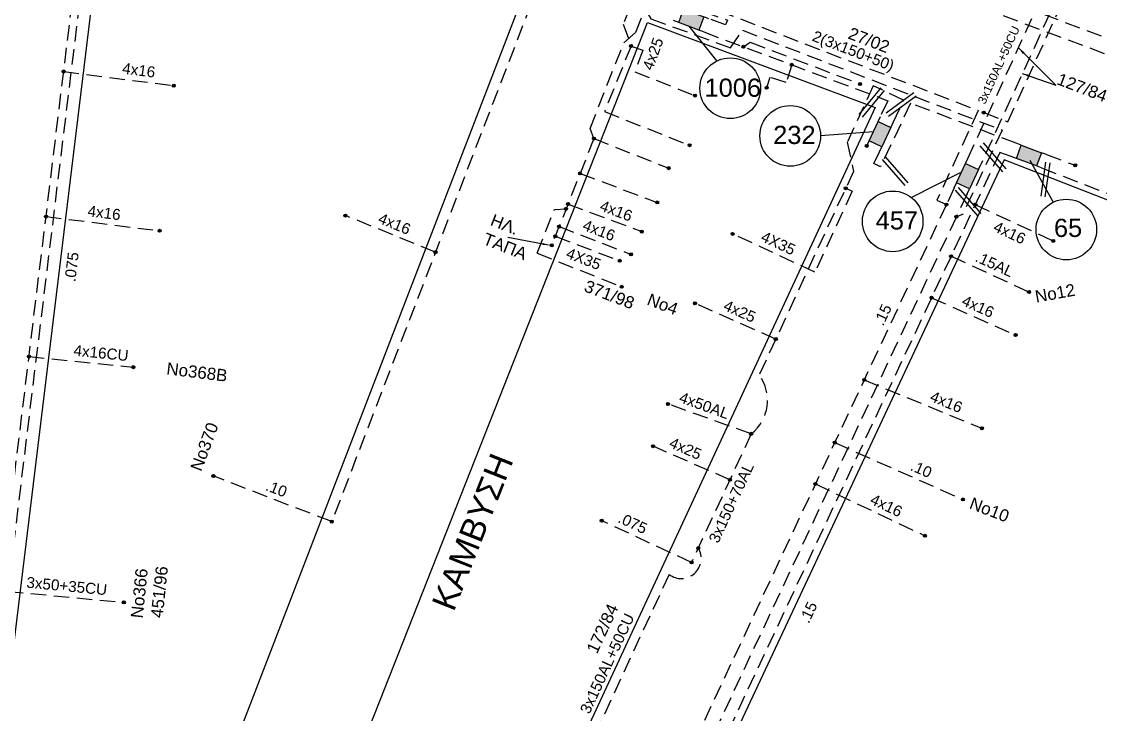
# Model space of a CAD drawing. Header units: millimetres. Extents: x 2910 to 3994, y 712 to 1224.
# Drawn here: x 3065.1 to 3154.1, y 1074.4 to 1131.5 of the extents above; entities that cross this region are included whole.
import ezdxf
from ezdxf.enums import TextEntityAlignment as Align

# ---------------------------------------------------------------- set-up
doc = ezdxf.new("R2010")
doc.units = ezdxf.units.MM
doc.linetypes.add('DASHED', pattern=[19.05, 12.7, -6.35])
for name, color, linetype in [('.075', 7, 'Continuous'), ('.10', 7, 'Continuous'), ('.15', 7, 'Continuous'), ('.15AL', 7, 'Continuous'), ('3x150+50', 7, 'Continuous'), ('3x150+70AL', 7, 'Continuous'), ('3x150AL+50CU', 7, 'Continuous'), ('3x50+35CU', 7, 'Continuous'), ('4x16', 7, 'Continuous'), ('4x16CU', 7, 'Continuous'), ('4x25', 7, 'Continuous'), ('4X35', 7, 'Continuous'), ('4x50AL', 7, 'Continuous'), ('Link Box 4 Διευθύνσεων', 7, 'Continuous'), ('text διευθύνσεων', 7, 'Continuous'), ('TEXT ΚΑΛΩΔΙΩΝ', 7, 'Continuous'), ('Άγνωστα', 7, 'Continuous'), ('Επιγραφές - Σχήματα', 7, 'Continuous'), ('Συνδέσεις', 7, 'Continuous'), ('Τομή', 7, 'Continuous'), ('Υπόβαθρο ΔΕΗ', 7, 'Continuous')]:
    doc.layers.add(name, color=color, linetype=linetype)
doc.styles.get("Standard").update_dxf_attribs({"font": 'arial.ttf'})
doc.linetypes.add('SYN_LINE', pattern='A,0.5,-0.0001,["/\\/\\/\\/",Standard,S=0.1,R=0,X=0,Y=-0.05],-0.25', length=0.7501)
doc.dimstyles.new('ISO-25', dxfattribs={"dimtxt": 2.5, "dimasz": 2.5, "dimexe": 1.25, "dimexo": 0.625, "dimtad": 1, "dimtxsty": 'Standard', "dimcen": 2.5, "dimadec": 0, "dimazin": 0, "dimtfac": 1, "dimtmove": 0, "dimatfit": 3, "dimfxl": 1, "dimarcsym": 0})

# ---------------------------------------------------------------- blocks, each defined once
blk = doc.blocks.new('LINK BOX 4 ΑΝΑΧΩΡΗΣΕΩΝ')
at = {"layer": 'Link Box 4 Διευθύνσεων', "ltscale": 40}
blk.add_hatch(color=256, dxfattribs=at).paths.add_polyline_path([(-3.54, 0), (-3.54, -4.67), (3.54, -4.67), (3.54, 0)])
for p, q in [((-3.54, 0), (-5.33, 0)), ((5.33, 0), (3.54, 0)), ((-3.54, -4.67), (-5.33, -4.67)), ((5.33, -4.67), (3.54, -4.67))]:
    blk.add_line(p, q, dxfattribs=at)
blk.add_lwpolyline([(-3.54, -4.67), (-3.54, 0), (3.54, 0), (3.54, -4.67)], close=True, dxfattribs=at)
blk = doc.blocks.new('_ΣΥΝΔΕΣΗ')
at = {"layer": 'Συνδέσεις', "linetype": 'SYN_LINE', "ltscale": 40}
blk.add_hatch(color=256, dxfattribs=at).paths.add_polyline_path([(0.5, -0.01, 1), (-0.5, -0.01, 1)])
at = {"layer": 'Συνδέσεις'}
blk.add_circle((0, -0.01), 0.5, dxfattribs=at)
blk = doc.blocks.new('ΤΟΜΗ')
at = {"layer": 'Τομή', "ltscale": 40}
for p, q in [((-5.68, 0), (17.06, 0)), ((-5.68, -2.77), (17.06, -2.77))]:
    blk.add_line(p, q, dxfattribs=at)

msp = doc.modelspace()

# ---------------------------------------------------------------- linework, layer by layer
at = {"layer": '.075', "color": 62, "linetype": 'DASHED', "lineweight": -3, "ltscale": 0.1}
msp.add_lwpolyline([(3069.984, 1138.749), (3070.58, 1138.677), (3061.409, 1063.41)], dxfattribs=at)
at = {"layer": '.075', "color": 6, "linetype": 'DASHED', "lineweight": -3, "ltscale": 0.1}
msp.add_lwpolyline([(3120.403, 1086.9), (3112.987, 1090.339)], dxfattribs=at)
at = {"layer": '.10', "color": 173, "linetype": 'DASHED', "lineweight": -3, "ltscale": 0.1}
msp.add_lwpolyline([(3132.218, 1096.778), (3142.787, 1092.096)], dxfattribs=at)
at = {"layer": '.10', "color": 2, "linetype": 'DASHED', "lineweight": -3, "ltscale": 0.1}
msp.add_lwpolyline([(3090.715, 1090.265), (3080.947, 1094.029)], dxfattribs=at)
at = {"layer": '.15', "color": 62, "linetype": 'DASHED', "lineweight": -3, "ltscale": 0.1}
msp.add_lwpolyline([(3074.048, 1062.663), (3071.502, 1063.044), (3072.514, 1069.819), (3061.77, 1071.328), (3070.475, 1142.777)], dxfattribs=at)
at = {"layer": '.15', "color": 2, "linetype": 'DASHED', "lineweight": -3, "ltscale": 0.1}
for points in [[(3108.777, 1135.452), (3107.837, 1134.705), (3090.715, 1090.265)], [(3143.139, 1117.297), (3142.25, 1115.403)]]:
    msp.add_lwpolyline(points, dxfattribs=at)
at = {"layer": '.15', "color": 5, "linetype": 'DASHED', "lineweight": -3, "ltscale": 0.1}
for points in [[(3147.193, 1121.463), (3138.471, 1124.767), (3136, 1119.529), (3135.452, 1119.787), (3135.92, 1120.758)], [(3149.689, 1120.531), (3152.057, 1119.646)]]:
    msp.add_lwpolyline(points, dxfattribs=at)
msp.add_lwpolyline([(3146.785, 1120.37), (3145.83, 1120.706), (3120.773, 1067.33), (3121.637, 1063.747, 1.255387), (3124.685, 1061.699), (3135.506, 1060), (3133.113, 1045.078), (3138.25, 1044.255)], format="xyb", dxfattribs=at)
at = {"layer": '.15', "color": 173, "linetype": 'DASHED', "lineweight": -3, "ltscale": 0.1}
msp.add_lwpolyline([(3149.281, 1119.438), (3196.31, 1101.145), (3197.389, 1103.3), (3205.321, 1100.361), (3204.872, 1099.173), (3203.057, 1099.879)], dxfattribs=at)
msp.add_lwpolyline([(3141.433, 1116.409), (3118.878, 1068.363), (3119.885, 1064.191, 1.009174), (3125.671, 1060.378), (3134.133, 1059.014), (3131.733, 1044.052), (3138.055, 1043.038)], format="xyb", dxfattribs=at)
at = {"layer": '.15', "color": 2, "linetype": 'DASHED', "lineweight": -3, "ltscale": 0.1}
msp.add_lwpolyline([(3142.25, 1115.403), (3119.86, 1067.707), (3120.751, 1064.009, 1.124986), (3125.122, 1061.023), (3134.818, 1059.501), (3132.423, 1044.566), (3138.152, 1043.647)], format="xyb", dxfattribs=at)
at = {"layer": '.15AL', "color": 5, "linetype": 'DASHED', "lineweight": -3, "ltscale": 0.1}
msp.add_lwpolyline([(3141.814, 1112.15), (3148.246, 1109.199)], dxfattribs=at)
at = {"layer": '3x150+50', "color": 27, "linetype": 'DASHED', "lineweight": -3, "ltscale": 0.1}
msp.add_lwpolyline([(3127.884, 1149.431), (3123.905, 1150.999), (3117.647, 1135.122), (3120.053, 1134.269), (3119.588, 1132.956), (3123.359, 1131.62), (3123.215, 1131.216), (3121.829, 1131.735)], dxfattribs=at)
at = {"layer": '3x150+50', "color": 173, "linetype": 'DASHED', "lineweight": -3, "ltscale": 0.1}
for points in [[(3188.371, 1116.172), (3145.435, 1132.229), (3128.092, 1138.723), (3128.089, 1139.402), (3127.784, 1139.513)], [(3132.466, 1138.513), (3135.332, 1137.432), (3135.538, 1136.499), (3144.754, 1133.022), (3145.883, 1133.451), (3188.774, 1117.267)], [(3112.343, 1121.852), (3112.026, 1122.685), (3114.818, 1129.753), (3115.807, 1130.625), (3117.315, 1134.444), (3144.046, 1124.172), (3140.641, 1116.774), (3141.433, 1116.409)], [(3144.508, 1123.995), (3146.497, 1123.231), (3151.839, 1134.899)], [(3142.08, 1117.788), (3141.433, 1116.409)]]:
    msp.add_lwpolyline(points, dxfattribs=at)
at = {"layer": '3x150+50', "color": 2, "linetype": 'DASHED', "lineweight": -3, "ltscale": 0.1}
msp.add_lwpolyline([(3116.743, 1132.237), (3117.047, 1131.729), (3123.61, 1129.331), (3124.602, 1130.787), (3146.034, 1122.551), (3142.771, 1115.6), (3142.25, 1115.403)], dxfattribs=at)
at = {"layer": '3x150+50', "color": 7, "linetype": 'DASHED', "lineweight": -3, "ltscale": 0.1}
for points in [[(3121.42, 1130.642), (3136.59, 1124.975), (3135.983, 1123.666)], [(3124.68, 1129.424), (3125.25, 1129.794), (3134.307, 1126.348)], [(3128.671, 1127.934), (3128.201, 1126.469), (3126.871, 1126.896), (3126.595, 1126.039)]]:
    msp.add_lwpolyline(points, dxfattribs=at)
at = {"layer": '3x150+70AL', "color": 6, "linetype": 'DASHED', "lineweight": -3, "ltscale": 0.1}
for points in [[(3179.076, 1194.739), (3173.65, 1182.937), (3170.817, 1177.588), (3152.422, 1139.342, 0.354909), (3150.747, 1133.883), (3144.26, 1119.714)], [(3137.041, 1123.175), (3137.901, 1125.028), (3135.397, 1126.189), (3133.248, 1121.555), (3133.766, 1119.144), (3125.98, 1102.356, -0.408056), (3125.32, 1097.504), (3120.403, 1086.9)]]:
    msp.add_lwpolyline(points, format="xyb", dxfattribs=at)
at = {"layer": '3x150+70AL', "color": 173, "linetype": 'DASHED', "lineweight": -3, "ltscale": 0.1}
for points in [[(3112.343, 1121.852), (3108.864, 1113.044)], [(3112.343, 1121.852), (3118.524, 1119.411)], [(3111.208, 1118.978), (3117.571, 1116.581)], [(3107.656, 1112.389), (3109.088, 1116.016), (3110.054, 1116.057)], [(3107.656, 1112.389), (3114.642, 1109.631)]]:
    msp.add_lwpolyline(points, dxfattribs=at)
at = {"layer": '3x150AL+50CU', "color": 173, "linetype": 'DASHED', "lineweight": -3, "ltscale": 0.1}
msp.add_lwpolyline([(3143.201, 1120.205), (3149.258, 1133.434)], dxfattribs=at)
at = {"layer": '3x150AL+50CU', "color": 6, "linetype": 'DASHED', "lineweight": -3, "ltscale": 0.1}
msp.add_lwpolyline([(3120.951, 1088.082, -0.831198), (3118.55, 1085.913), (3110.994, 1069.619)], format="xyb", dxfattribs=at)
at = {"layer": '3x50+35CU', "color": 62, "linetype": 'DASHED', "lineweight": -3, "ltscale": 0.1}
msp.add_lwpolyline([(3063.981, 1084.515), (3073.559, 1083.61)], dxfattribs=at)
at = {"layer": '4x16', "color": 62, "linetype": 'DASHED', "lineweight": -3, "ltscale": 0.1}
for points in [[(3068.599, 1127.382), (3077.682, 1126.212)], [(3067.142, 1115.421), (3076.515, 1114.25)]]:
    msp.add_lwpolyline(points, dxfattribs=at)
at = {"layer": '4x16', "color": 173, "linetype": 'DASHED', "lineweight": -3, "ltscale": 0.1}
for points in [[(3110.209, 1116.45), (3116.293, 1114.179)], [(3109.475, 1114.591), (3115.418, 1112.303)], [(3134.646, 1101.952), (3144.354, 1097.963)], [(3130.62, 1093.375), (3139.656, 1089.101)]]:
    msp.add_lwpolyline(points, dxfattribs=at)
at = {"layer": '4x16', "color": 5, "linetype": 'DASHED', "lineweight": -3, "ltscale": 0.1}
for points in [[(3143.812, 1116.406), (3150.244, 1113.414)], [(3140.207, 1108.728), (3147.142, 1105.648)]]:
    msp.add_lwpolyline(points, dxfattribs=at)
at = {"layer": '4x16', "color": 2, "linetype": 'DASHED', "lineweight": -3, "ltscale": 0.1}
msp.add_lwpolyline([(3099.276, 1112.485), (3091.84, 1115.503)], dxfattribs=at)
at = {"layer": '4x16CU', "color": 62, "linetype": 'DASHED', "lineweight": -3, "ltscale": 0.1}
msp.add_lwpolyline([(3065.736, 1103.879), (3074.343, 1103)], dxfattribs=at)
at = {"layer": '4x25', "color": 2, "linetype": 'DASHED', "lineweight": -3, "ltscale": 0.1}
for points in [[(3115.307, 1132.642), (3114.766, 1131.292), (3115.411, 1129.48), (3113.218, 1124.07), (3120.235, 1121.299)], [(3115.411, 1129.48), (3116.372, 1129.148), (3115.715, 1127.364), (3120.674, 1125.399)]]:
    msp.add_lwpolyline(points, dxfattribs=at)
at = {"layer": '4x25', "color": 6, "linetype": 'DASHED', "lineweight": -3, "ltscale": 0.1}
for points in [[(3127.355, 1105.32), (3120.681, 1108.262)], [(3123.564, 1093.717), (3117.229, 1096.485)]]:
    msp.add_lwpolyline(points, dxfattribs=at)
at = {"layer": '4X35', "color": 6, "linetype": 'DASHED', "lineweight": -3, "ltscale": 0.1}
msp.add_lwpolyline([(3133.121, 1117.754), (3133.666, 1117.501), (3130.577, 1110.842), (3123.789, 1113.99)], dxfattribs=at)
at = {"layer": '4X35', "color": 173, "linetype": 'DASHED', "lineweight": -3, "ltscale": 0.1}
msp.add_lwpolyline([(3109.159, 1113.791), (3114.481, 1111.771)], dxfattribs=at)
at = {"layer": '4x50AL', "color": 6, "linetype": 'DASHED', "lineweight": -3, "ltscale": 0.1}
msp.add_lwpolyline([(3125.32, 1097.504), (3118.459, 1099.965)], dxfattribs=at)
at = {"layer": 'Υπόβαθρο ΔΕΗ', "linetype": 'Continuous', "lineweight": -3}
msp.add_lwpolyline([(3107.048, 1135.096), (3081.638, 1069.143), (3063.469, 1071.696), (3072.831, 1148.531), (3107.048, 1135.096)], dxfattribs=at)
for points in [[(3135.544, 1124.404), (3107.967, 1064.94), (3091.51, 1067.462), (3116.766, 1131.419)], [(3188.195, 1103.771), (3146.21, 1120.102), (3121.542, 1067.555), (3122.734, 1062.613), (3168.126, 1055.485)]]:
    msp.add_lwpolyline(points, close=True, dxfattribs=at)
at = {"layer": 'Υπόβαθρο ΔΕΗ', "lineweight": -3}
for points in [[(3120.172, 1131.108), (3122.476, 1128.235)], [(3135.402, 1122.414), (3131.045, 1122.07)], [(3148.301, 1120.072), (3150.233, 1116.597)], [(3142.553, 1119.037), (3138.559, 1116.979)]]:
    msp.add_lwpolyline(points, dxfattribs=at)
for centre in [(3123.595, 1125.999), (3128.545, 1122.072), (3136.999, 1115.025), (3151.325, 1114.349)]:
    msp.add_circle(centre, 2.5, dxfattribs=at)

# ---------------------------------------------------------------- block references
at = {"layer": 'Link Box 4 Διευθύνσεων', "lineweight": -3, "xscale": 0.2499999999999997, "yscale": 0.2499999999999997, "zscale": 0.2499999999999997}
for p, rotation in [((3120.581, 1132.201), 339.5163065346899), ((3136.481, 1121.967), 245.1206165529688), ((3148.441, 1120.997), 339.5163065346899), ((3143.699, 1118.505), 245.1206165529688)]:
    msp.add_blockref('LINK BOX 4 ΑΝΑΧΩΡΗΣΕΩΝ', p, dxfattribs=dict(at, rotation=rotation))
at = {"layer": 'Συνδέσεις', "lineweight": -3, "xscale": 0.25, "yscale": 0.25, "zscale": 0.25}
for p in [(3115.411, 1129.483), (3124.681, 1129.427), (3128.672, 1127.936), (3068.6, 1127.385), (3077.683, 1126.215), (3126.596, 1126.041), (3134.308, 1126.35), (3120.675, 1125.402), (3144.509, 1123.998), (3112.343, 1121.855), (3120.236, 1121.302), (3134.863, 1121.252), (3111.208, 1118.981), (3118.525, 1119.414), (3152.058, 1119.649), (3133.122, 1117.757), (3110.21, 1116.453), (3117.572, 1116.584), (3141.434, 1116.412), (3143.812, 1116.409), (3067.143, 1115.424), (3091.841, 1115.505), (3110.055, 1116.06), (3142.251, 1115.406), (3109.476, 1114.594), (3076.516, 1114.253), (3109.16, 1113.794), (3116.294, 1114.182), (3123.79, 1113.993), (3108.865, 1113.047), (3150.245, 1113.417), (3099.277, 1112.488), (3114.482, 1111.774), (3115.419, 1112.306), (3141.815, 1112.153), (3114.643, 1109.634), (3148.247, 1109.202), (3120.682, 1108.265), (3140.208, 1108.731), (3147.143, 1105.651), (3127.356, 1105.323), (3065.736, 1103.882), (3074.344, 1103.003), (3134.647, 1101.954), (3118.459, 1099.968), (3125.321, 1097.507), (3144.355, 1097.966), (3132.218, 1096.781), (3117.23, 1096.488), (3080.948, 1094.031), (3123.565, 1093.72), (3130.621, 1093.378), (3142.788, 1092.099), (3112.988, 1090.342), (3090.716, 1090.268), (3139.656, 1089.104), (3120.952, 1088.085), (3120.404, 1086.903), (3073.56, 1083.612)]:
    msp.add_blockref('_ΣΥΝΔΕΣΗ', p, dxfattribs=at)
at = {"layer": 'Τομή', "lineweight": -3, "zscale": 0.2499999999999997}
for p, xscale, yscale, rotation in [((3135.841, 1125.255), 0.1249999999999999, 0.1249999999999999, 230.3972803753049), ((3138.374, 1124.925), 0.1249999999999999, 0.1249999999999999, 216.0964233274281), ((3144.925, 1120.956), 0.125, 0.125, 311.0515040459645), ((3136.849, 1119.805), 0.125, 0.125, 311.0515040459645), ((3149.857, 1119.16), 0.125, 0.125, 262.1030080919263), ((3142.874, 1117.28), 0.125, 0.125, 311.0515040459645)]:
    msp.add_blockref('ΤΟΜΗ', p, dxfattribs=dict(at, xscale=xscale, yscale=yscale, rotation=rotation))

# ---------------------------------------------------------------- texts
at = {"layer": 'text διευθύνσεων', "color": 7, "linetype": 'Continuous', "lineweight": -3, "ltscale": 0.1}
msp.add_text('ΚΑΜΒΥΣΗ', height=2, rotation=68.45199, dxfattribs=at).set_placement((3102.332, 1089.421), align=Align.MIDDLE_CENTER)
at = {"layer": 'TEXT ΚΑΛΩΔΙΩΝ', "color": 7, "linetype": 'Continuous', "lineweight": -3, "ltscale": 0.1}
for s, height, rotation, p in [('2(3x150+50)', 0.9, 338.98067, (3133.752, 1129.092)), ('3x150AL+50CU', 0.7, 65.39955, (3145.744, 1127.92)), ('4x25', 0.9, 69.79332, (3117.217, 1128.837)), ('4x16', 0.9, 352.66044, (3074.797, 1127.491)), ('4x16', 0.9, 352.88159, (3071.94, 1115.729)), ('4x16', 0.9, 339.52985, (3114.189, 1115.898)), ('4x16', 0.9, 337.91431, (3095.896, 1114.828)), ('4x16', 0.9, 338.94036, (3112.77, 1114.287)), ('4x16', 0.9, 335.06178, (3146.649, 1114.094)), ('4X35', 0.9, 335.12062, (3127.562, 1113.232)), ('4X35', 0.9, 339.21938, (3111.501, 1111.94)), ('.075', 0.9, 83.0532, (3069.253, 1111.266)), ('.15AL', 0.9, 335.35587, (3145.405, 1111.492)), ('4x25', 0.9, 336.20602, (3124.381, 1107.615)), ('4x16', 0.9, 336.05446, (3144.04, 1108.011)), ('.15', 0.9, 64.85279, (3136.173, 1107.322)), ('4x16CU', 0.9, 354.17168, (3071.685, 1104.176)), ('4x50AL', 0.9, 340.26748, (3121.456, 1099.846)), ('4x16', 0.9, 337.66435, (3141.427, 1100.139)), ('4x25', 0.9, 336.40311, (3119.905, 1096.298)), ('.10', 0.9, 336.1077, (3139.358, 1094.6)), ('3x150+70AL', 0.9, 65.12062, (3123.678, 1091.823)), ('.10', 0.9, 338.92958, (3086.154, 1092.987)), ('4x16', 0.9, 334.68296, (3136.478, 1091.6)), ('.075', 0.9, 335.12062, (3115.553, 1090.142)), ('3x50+35CU', 0.9, 354.60269, (3068.855, 1084.958)), ('.15', 0.9, 64.85279, (3130.035, 1082.788)), ('3x150AL+50CU', 0.9, 65.12062, (3113.439, 1078.568))]:
    msp.add_text(s, height=height, rotation=rotation, dxfattribs=at).set_placement(p, align=Align.MIDDLE_CENTER)
at = {"layer": 'Άγνωστα', "color": 7, "lineweight": -3, "char_height": 1, "width": 1.8, "attachment_point": 1}
for s, insert, rotation in [('27/02', (3133.59, 1131.061), 339.11821), ('127/84', (3150.818, 1127.288), 339.11821), ('No12', (3148.664, 1109.306), 10.15072), ('No10', (3143.601, 1092.311), 339.11821)]:
    msp.add_mtext(s, dxfattribs=dict(at, insert=insert, rotation=rotation))
at = {"layer": 'Άγνωστα', "color": 7, "lineweight": -3, "char_height": 1.5, "width": 4.551914400963142e-14, "attachment_point": 1}
for s, insert in [('1006', (3121.476, 1126.798)), ('232', (3127.14, 1122.904)), ('457', (3135.595, 1115.857)), ('65', (3150.304, 1115.238))]:
    msp.add_mtext(s, dxfattribs=dict(at, insert=insert))
at = {"layer": 'Άγνωστα', "color": 7, "lineweight": -3}
note = msp.add_mtext_dynamic_manual_height_columns('ΗΛ. ', width=1.8, gutter_width=0, heights=[0.73, 0], dxfattribs=dict(at, insert=(3102.411, 1116.325), char_height=1, attachment_point=1, rotation=338.50687))
for column, words in zip(note.columns.linked_columns, ['ΤΑΠΑ']):
    column.text = words
note = msp.add_mtext_dynamic_manual_height_columns('371/98\\P', width=1.8, gutter_width=0, heights=[0.73, 0], dxfattribs=dict(at, insert=(3110.132, 1110.861), char_height=1, attachment_point=1, rotation=339.11821))
note = msp.add_mtext_dynamic_manual_height_columns('No4\\P', width=1.8, gutter_width=0, heights=[0.73, 0], dxfattribs=dict(at, insert=(3115.322, 1109.762), char_height=1, attachment_point=1, rotation=339.11821))
note = msp.add_mtext_dynamic_manual_height_columns('Νο368B\\P', width=1.8, gutter_width=0, heights=[0.73, 0], dxfattribs=dict(at, insert=(3075.369, 1103.625), char_height=1, attachment_point=1, rotation=353))
note = msp.add_mtext_dynamic_manual_height_columns('Νο370\\P', width=1.8, gutter_width=0, heights=[0.73, 0], dxfattribs=dict(at, insert=(3078.383, 1093.005), char_height=1, attachment_point=1, rotation=69.49351))
note = msp.add_mtext_dynamic_manual_height_columns('Νο366\\P', width=1.8, gutter_width=0, heights=[0.73, 0], dxfattribs=dict(at, insert=(3073.935, 1080.572), char_height=1, attachment_point=1, rotation=84.0766))
for column, words in zip(note.columns.linked_columns, ['\\P']):
    column.text = words
note = msp.add_mtext_dynamic_manual_height_columns('451/96\\P', width=1.8, gutter_width=0, heights=[0.73, 0], dxfattribs=dict(at, insert=(3075.585, 1080.603), char_height=1, attachment_point=1, rotation=84.0766))
note = msp.add_mtext_dynamic_manual_height_columns('172/84\\P', width=1.8, gutter_width=0, heights=[0.73, 0], dxfattribs=dict(at, insert=(3110.93, 1078.096), char_height=1, attachment_point=1, rotation=65))

# ---------------------------------------------------------------- leaders
at = {"layer": 'Επιγραφές - Σχήματα', "lineweight": -3, "ltscale": 40}
for points in [[(3147.376, 1129.323), (3150.469, 1126.267)], [(3147.693, 1127.211), (3150.469, 1126.267)]]:
    msp.add_leader(points, dimstyle='ISO-25', override={"dimasz": 0.6, "dimtad": 0}, dxfattribs=at)
at = {"layer": 'Επιγραφές - Σχήματα', "ltscale": 40}
msp.add_leader([(3108.608, 1113.072), (3105.257, 1113.706)], dimstyle='ISO-25', override={"dimasz": 0.5, "dimtad": 0}, dxfattribs=at)

doc.saveas('drawing.dxf')
